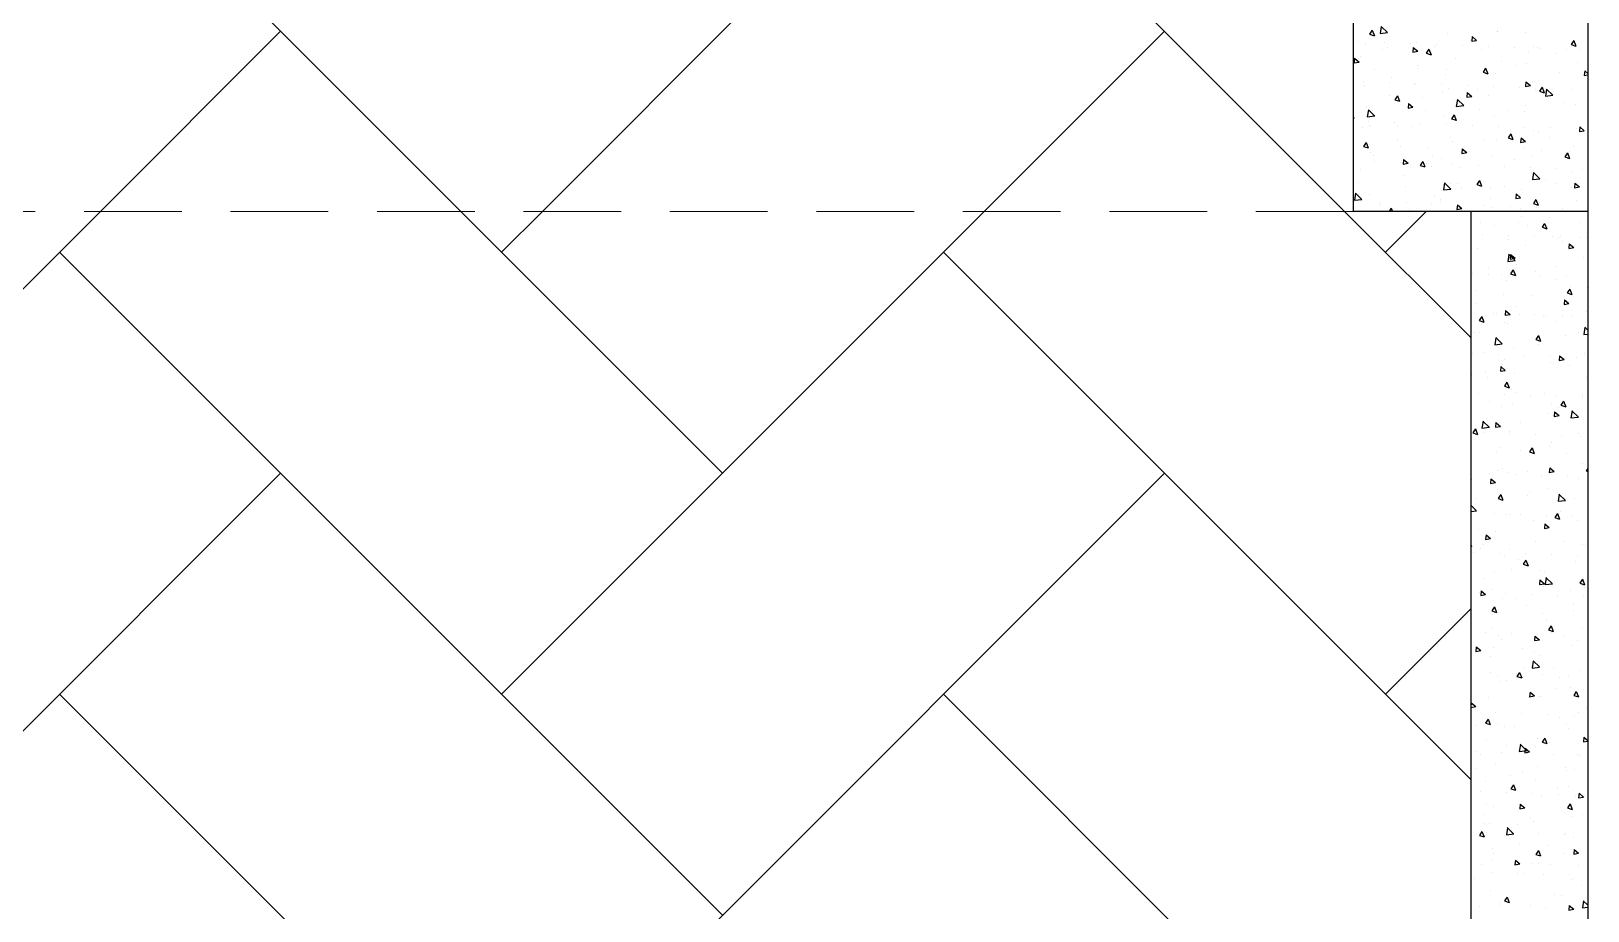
# Model space of a CAD drawing. Header units: millimetres. Extents: x 331487 to 517269, y 198509 to 399936.
# Drawn here: x 412902 to 414895, y 375534 to 376660 of the extents above; entities that cross this region are included whole.
import ezdxf

# ---------------------------------------------------------------- set-up
doc = ezdxf.new("R2010")
doc.units = ezdxf.units.MM
doc.header["$MEASUREMENT"] = 0
doc.linetypes.add('DASHED2', pattern=[0.375, 0.25, -0.125])
doc.layers.add('BEAM', color=1, linetype='Continuous', lineweight=5)
doc.layers.add('COLUMN', color=6, linetype='Continuous')

msp = doc.modelspace()

# ---------------------------------------------------------------- linework, layer by layer
at = {"layer": 'BEAM', "color": 253, "linetype": 'Continuous', "ltscale": 750}
for p, q in [((413452.3, 376429.3), (413152.3, 376729.3)), ((413556.7, 376429.3), (413856.7, 376729.3)), ((414583.7, 376429.3), (414283.7, 376729.3)), ((412991, 376429.3), (413221.7, 376659.9)), ((414122.4, 376429.3), (414353, 376659.9)), ((412373.1, 375811.4), (412991, 376429.3)), ((413787.3, 376094.2), (413452.3, 376429.3)), ((413504.5, 376377.1), (413556.7, 376429.3)), ((413504.5, 375811.4), (414122.4, 376429.3)), ((414745.1, 376267.8), (414583.7, 376429.3)), ((414635.9, 376377.1), (414688, 376429.3)), ((413787.3, 375528.6), (412938.8, 376377.1)), ((414745.1, 375702.1), (414070.2, 376377.1)), ((412373.1, 375245.7), (413221.7, 376094.2)), ((413504.5, 375245.7), (414353, 376094.2)), ((414635.9, 375811.4), (414745.1, 375920.7)), ((413787.3, 374962.9), (412938.8, 375811.4)), ((414745.1, 375136.4), (414070.2, 375811.4))]:
    msp.add_line(p, q, dxfattribs=at)
at = {"layer": 'BEAM', "linetype": 'DASHED2', "ltscale": 500}
msp.add_line((414595.1, 376429.3), (411345.1, 376429.3), dxfattribs=at)
at = {"layer": 'COLUMN'}
for p, q in [((414595.1, 376429.3), (414595.1, 376729.3)), ((414895.1, 376729.3), (414895.1, 376429.3)), ((414895.1, 376429.3), (414595.1, 376429.3)), ((414745.1, 376429.3), (414745.1, 374069.3)), ((414895.1, 376429.3), (414895.1, 374069.3))]:
    msp.add_line(p, q, dxfattribs=at)
at = {"layer": 'COLUMN', "color": 2, "linetype": 'Continuous'}
for p, q in [((414619.2, 376661.1), (414615.8, 376656.1)), ((414615.8, 376656.1), (414621.9, 376654.1)), ((414619.2, 376661.1), (414621.9, 376654.1)), ((414630.7, 376665.9), (414629.3, 376657)), ((414629.3, 376657), (414638.8, 376658.1)), ((414630.7, 376665.9), (414638.8, 376658.1)), ((414715, 376657.5), (414715, 376657.5)), ((414747, 376653), (414746.4, 376647)), ((414747, 376653), (414752.7, 376648.1)), ((414779.5, 376659.5), (414779.5, 376659.5)), ((414779.5, 376659.1), (414779.5, 376659.1)), ((414815.7, 376658.2), (414815.7, 376658.2)), ((414601.1, 376646.3), (414601.1, 376646.3)), ((414610.8, 376643.4), (414610.8, 376643.4)), ((414631.7, 376636.4), (414631.7, 376636.4)), ((414634.4, 376645.1), (414634.4, 376645.1)), ((414638.3, 376638.6), (414638.3, 376638.6)), ((414667.7, 376643.9), (414667.7, 376643.9)), ((414671.7, 376639.1), (414671.2, 376633.1)), ((414671.2, 376633.1), (414677.5, 376634.3)), ((414671.7, 376639.1), (414677.5, 376634.3)), ((414674.5, 376637.4), (414674.5, 376637.4)), ((414675.3, 376645), (414675.3, 376645)), ((414691.7, 376636.8), (414688.3, 376631.8)), ((414688.3, 376631.8), (414694.4, 376629.8)), ((414691.7, 376636.8), (414694.4, 376629.8)), ((414698.7, 376640.3), (414698.7, 376640.3)), ((414700.9, 376642.7), (414700.9, 376642.7)), ((414734.2, 376641.5), (414734.2, 376641.5)), ((414745.1, 376647.9), (414745.1, 376647.9)), ((414746.4, 376647), (414752.7, 376648.1)), ((414758.4, 376636.1), (414758.4, 376636.1)), ((414767.5, 376640.2), (414767.5, 376640.2)), ((414800.8, 376639), (414800.8, 376639)), ((414819, 376633.2), (414819, 376633.2)), ((414825.3, 376640), (414825.3, 376640)), ((414830.4, 376639.2), (414830.4, 376639.2)), ((414834.1, 376637.8), (414834.1, 376637.8)), ((414855.1, 376631.9), (414855.1, 376631.9)), ((414867.4, 376636.6), (414867.4, 376636.6)), ((414877, 376647.8), (414873.6, 376642.8)), ((414873.6, 376642.8), (414879.7, 376640.8)), ((414877, 376647.8), (414879.7, 376640.8)), ((414885, 376635.9), (414885, 376635.9)), ((414596.5, 376625.2), (414596, 376619.2)), ((414596, 376619.2), (414602.3, 376620.4)), ((414596.5, 376625.2), (414602.3, 376620.4)), ((414603.9, 376627.1), (414603.9, 376627.1)), ((414622, 376611.1), (414622, 376611.1)), ((414676.8, 376616.3), (414676.8, 376616.3)), ((414677.8, 376612.3), (414677.8, 376612.3)), ((414713.9, 376611.1), (414713.9, 376611.1)), ((414726.2, 376625.2), (414726.2, 376625.2)), ((414764.2, 376612.4), (414760.9, 376607.5)), ((414764.2, 376612.4), (414766.9, 376605.4)), ((414784.5, 376621.6), (414784.5, 376621.6)), ((414803.4, 376616), (414803.4, 376616)), ((414816.9, 376618.1), (414816.9, 376618.1)), ((414881.5, 376619.7), (414881.5, 376619.7)), ((414608.1, 376595), (414608.1, 376595)), ((414641.4, 376593.8), (414641.4, 376593.8)), ((414643.3, 376600.8), (414643.3, 376600.8)), ((414673.1, 376591.7), (414673.1, 376591.7)), ((414674.7, 376592.5), (414674.7, 376592.5)), ((414708, 376591.3), (414708, 376591.3)), ((414712.7, 376604.1), (414712.7, 376604.1)), ((414760.9, 376607.5), (414766.9, 376605.4)), ((414777.3, 376605.7), (414777.3, 376605.7)), ((414815.9, 376595.1), (414815.4, 376589.1)), ((414815.4, 376589.1), (414821.6, 376590.3)), ((414815.9, 376595.1), (414821.6, 376590.3)), ((414823.9, 376595.3), (414823.9, 376595.3)), ((414858.4, 376606.9), (414858.4, 376606.9)), ((414891.1, 376609), (414890.6, 376603)), ((414890.6, 376603), (414895.1, 376603.8)), ((414891.1, 376609), (414895.1, 376605.6)), ((414894.5, 376605.6), (414894.5, 376605.6)), ((414608.6, 376590.1), (414608.6, 376590.1)), ((414641.8, 376578.1), (414641.8, 376578.1)), ((414651.4, 376577.1), (414648.1, 376572.1)), ((414648.1, 376572.1), (414654.1, 376570.1)), ((414651.4, 376577.1), (414654.1, 376570.1)), ((414682.8, 376574.5), (414682.8, 376574.5)), ((414708.7, 376582), (414708.7, 376582)), ((414717.2, 376586), (414717.2, 376586)), ((414723.9, 376571.8), (414723.9, 376571.8)), ((414728.1, 376572.4), (414726.7, 376563.5)), ((414728.1, 376572.4), (414736.3, 376564.6)), ((414740.1, 376575.3), (414746.4, 376576.4)), ((414740.7, 376581.2), (414740.2, 376575.3)), ((414740.7, 376581.2), (414746.4, 376576.4)), ((414741.3, 376590.1), (414741.3, 376590.1)), ((414753.4, 376584.7), (414753.4, 376584.7)), ((414768.4, 376577.8), (414768.4, 376577.8)), ((414774.6, 376588.9), (414774.6, 376588.9)), ((414807.9, 376587.7), (414807.9, 376587.7)), ((414828.1, 376585.8), (414828.1, 376585.8)), ((414836.7, 376588.1), (414833.4, 376583.1)), ((414833.4, 376583.1), (414839.4, 376581.1)), ((414835.3, 376581.7), (414835.3, 376581.7)), ((414836.7, 376588.1), (414839.4, 376581.1)), ((414842.1, 376585.7), (414840.7, 376576.8)), ((414840.7, 376576.8), (414850.2, 376577.9)), ((414841.1, 376586.5), (414841.1, 376586.5)), ((414842.1, 376585.6), (414850.2, 376577.9)), ((414874.4, 376585.3), (414874.4, 376585.3)), ((414895, 376577.5), (414895, 376577.5)), ((414612.2, 376563.9), (414612.2, 376563.9)), ((414614.2, 376559.1), (414612.8, 376550.3)), ((414612.8, 376550.3), (414622.3, 376551.4)), ((414614.2, 376559.1), (414622.3, 376551.3)), ((414619.7, 376557.8), (414619.7, 376557.8)), ((414665.5, 376567.4), (414664.9, 376561.4)), ((414664.9, 376561.4), (414671.2, 376562.5)), ((414665.5, 376567.4), (414671.2, 376562.5)), ((414686.8, 376558), (414686.8, 376558)), ((414710.5, 376550.7), (414710.5, 376550.7)), ((414724, 376552.8), (414720.6, 376547.8)), ((414724, 376552.8), (414726.6, 376545.7)), ((414726.7, 376563.5), (414736.2, 376564.6)), ((414756.7, 376559.7), (414756.7, 376559.7)), ((414775, 376552.3), (414775, 376552.3)), ((414792.8, 376558.4), (414792.8, 376558.4)), ((414813.4, 376557.7), (414813.4, 376557.7)), ((414814.7, 376564.7), (414814.7, 376564.7)), ((414863.4, 376569), (414863.4, 376569)), ((414879.2, 376566.3), (414879.2, 376566.3)), ((414595.1, 376549.4), (414596, 376548.7)), ((414595.1, 376548.5), (414596, 376548.7)), ((414606.3, 376536.7), (414606.3, 376536.7)), ((414614.5, 376544.5), (414614.5, 376544.5)), ((414615.5, 376538.9), (414615.5, 376538.9)), ((414647.8, 376543.3), (414647.8, 376543.3)), ((414651.7, 376537.6), (414651.7, 376537.6)), ((414670.8, 376538.3), (414670.8, 376538.3)), ((414681.1, 376542), (414681.1, 376542)), ((414714.4, 376540.8), (414714.4, 376540.8)), ((414720.6, 376547.8), (414726.6, 376545.8)), ((414722.2, 376548.1), (414722.2, 376548.1)), ((414747.7, 376539.6), (414747.7, 376539.6)), ((414781, 376538.4), (414781, 376538.4)), ((414796.1, 376533.4), (414796.1, 376533.4)), ((414814.3, 376537.2), (414814.3, 376537.2)), ((414825.9, 376532.4), (414825.9, 376532.4)), ((414832.3, 376532.1), (414832.3, 376532.1)), ((414847.5, 376536), (414847.5, 376536)), ((414880.8, 376534.7), (414880.8, 376534.7)), ((414884.8, 376537.3), (414884.3, 376531.3)), ((414884.3, 376531.3), (414890.6, 376532.4)), ((414884.8, 376537.3), (414890.6, 376532.4)), ((414611.2, 376517.4), (414607.8, 376512.4)), ((414607.8, 376512.4), (414613.9, 376510.4)), ((414611.2, 376517.4), (414613.9, 376510.4)), ((414651.8, 376519.8), (414651.8, 376519.8)), ((414654.9, 376512.6), (414654.9, 376512.6)), ((414691.1, 376511.3), (414691.1, 376511.3)), ((414718.7, 376523.6), (414718.7, 376523.6)), ((414721.7, 376518.4), (414721.7, 376518.4)), ((414761.7, 376521.8), (414761.7, 376521.8)), ((414778.4, 376519.5), (414778.4, 376519.5)), ((414796.5, 376528.4), (414793.1, 376523.4)), ((414793.1, 376523.4), (414799.2, 376521.4)), ((414796.5, 376528.4), (414799.2, 376521.4)), ((414809.6, 376523.4), (414809.1, 376517.4)), ((414809.1, 376517.4), (414815.4, 376518.6)), ((414809.6, 376523.4), (414815.4, 376518.6)), ((414812.4, 376511.3), (414812.4, 376511.3)), ((414845.4, 376523.3), (414845.4, 376523.3)), ((414877, 376512.9), (414877, 376512.9)), ((414617.5, 376504.4), (414617.5, 376504.4)), ((414620.5, 376501), (414620.5, 376501)), ((414622, 376492.5), (414622, 376492.5)), ((414655.3, 376491.3), (414655.3, 376491.3)), ((414659.2, 376495.6), (414658.7, 376489.7)), ((414658.7, 376489.7), (414664.9, 376490.8)), ((414659.2, 376495.6), (414664.9, 376490.8)), ((414683.7, 376493.1), (414680.3, 376488.1)), ((414683.7, 376493.1), (414686.4, 376486.1)), ((414696.8, 376499.7), (414696.8, 376499.7)), ((414708.2, 376497.3), (414708.2, 376497.3)), ((414734.4, 376509.5), (414733.9, 376503.5)), ((414733.9, 376503.5), (414740.1, 376504.7)), ((414734.4, 376509.5), (414740.1, 376504.7)), ((414772.8, 376498.9), (414772.8, 376498.9)), ((414801.1, 376495.5), (414801.1, 376495.5)), ((414823.4, 376499.4), (414823.4, 376499.4)), ((414835.6, 376507.1), (414835.6, 376507.1)), ((414869, 376504.1), (414865.6, 376499.1)), ((414865.6, 376499.1), (414871.7, 376497.1)), ((414869, 376504.1), (414871.7, 376497.1)), ((414871.7, 376505.8), (414871.7, 376505.8)), ((414604, 376483.3), (414604, 376483.3)), ((414659.9, 376474.7), (414659.9, 376474.7)), ((414668.6, 376484.9), (414668.6, 376484.9)), ((414680.3, 376488.1), (414686.4, 376486.1)), ((414688.6, 376490.1), (414688.6, 376490.1)), ((414694.4, 376486.3), (414694.4, 376486.3)), ((414721.9, 376488.9), (414721.9, 376488.9)), ((414730.5, 376485), (414730.5, 376485)), ((414755.2, 376487.7), (414755.2, 376487.7)), ((414788.5, 376486.4), (414788.5, 376486.4)), ((414821.8, 376485.2), (414821.8, 376485.2)), ((414823.6, 376479), (414823.6, 376479)), ((414825.5, 376478.9), (414824.2, 376470)), ((414824.2, 376470), (414833.7, 376471.1)), ((414825.6, 376478.9), (414833.7, 376471.1)), ((414855, 376484), (414855, 376484)), ((414875, 376480.8), (414875, 376480.8)), ((414888.3, 376482.8), (414888.3, 376482.8)), ((414597.6, 376452.4), (414596.2, 376443.5)), ((414597.6, 376452.4), (414605.7, 376444.6)), ((414602.1, 376465.6), (414602.1, 376465.6)), ((414615.2, 376451), (414615.2, 376451)), ((414661.8, 376461.5), (414661.8, 376461.5)), ((414711.6, 376465.7), (414710.2, 376456.8)), ((414710.2, 376456.8), (414719.7, 376457.9)), ((414711.6, 376465.7), (414719.7, 376457.9)), ((414719.4, 376465), (414719.4, 376465)), ((414728.7, 376465.3), (414728.7, 376465.3)), ((414733.8, 376460), (414733.8, 376460)), ((414752.8, 376463.8), (414758.9, 376461.7)), ((414756.2, 376468.7), (414752.9, 376463.8)), ((414756.2, 376468.7), (414758.9, 376461.7)), ((414770, 376458.7), (414770, 376458.7)), ((414788.4, 376461.2), (414788.4, 376461.2)), ((414803.3, 376451.7), (414802.8, 376445.7)), ((414803.3, 376451.7), (414809.1, 376446.8)), ((414810.2, 376457.9), (414810.2, 376457.9)), ((414840.5, 376469.2), (414840.5, 376469.2)), ((414855.4, 376465), (414855.4, 376465)), ((414874.7, 376459.5), (414874.7, 376459.5)), ((414878.6, 376465.5), (414878, 376459.6)), ((414878, 376459.6), (414884.3, 376460.7)), ((414878.6, 376465.5), (414884.3, 376460.7)), ((414595.8, 376442.4), (414595.8, 376442.4)), ((414596.2, 376443.5), (414605.7, 376444.6)), ((414628.8, 376437.8), (414628.8, 376437.8)), ((414629.1, 376441.2), (414629.1, 376441.2)), ((414643.4, 376433.4), (414640.7, 376429.3)), ((414643.4, 376433.4), (414645, 376429.3)), ((414662.4, 376440), (414662.4, 376440)), ((414666.3, 376431.5), (414666.3, 376431.5)), ((414695.6, 376438.8), (414695.6, 376438.8)), ((414699.4, 376448.4), (414699.4, 376448.4)), ((414706, 376443.9), (414706, 376443.9)), ((414706.8, 376441.4), (414706.8, 376441.4)), ((414728.1, 376437.8), (414727.6, 376431.8)), ((414727.6, 376431.8), (414733.9, 376433)), ((414728.1, 376437.8), (414733.9, 376433)), ((414728.9, 376437.5), (414728.9, 376437.5)), ((414762.2, 376436.3), (414762.2, 376436.3)), ((414770.5, 376445.5), (414770.5, 376445.5)), ((414773.3, 376433.6), (414773.3, 376433.6)), ((414795.5, 376435.1), (414795.5, 376435.1)), ((414802.8, 376445.7), (414809.1, 376446.8)), ((414809.4, 376432.4), (414809.4, 376432.4)), ((414828.7, 376444.4), (414825.4, 376439.4)), ((414825.4, 376439.4), (414831.4, 376437.4)), ((414828.7, 376444.4), (414831.4, 376437.4)), ((414828.8, 376433.9), (414828.8, 376433.9)), ((414833.4, 376441.1), (414833.4, 376441.1)), ((414862.1, 376432.7), (414862.1, 376432.7)), ((414880, 376442.9), (414880, 376442.9)), ((414601.8, 376429.9), (414601.8, 376429.9)), ((414758.2, 376415.3), (414758.2, 376415.3)), ((414775.8, 376411.3), (414775.8, 376411.3)), ((414806.5, 376414.8), (414806.5, 376414.8)), ((414810.3, 376422.9), (414810.3, 376422.9)), ((414817.9, 376411.2), (414817.9, 376411.2)), ((414839.8, 376413.9), (414836.5, 376409)), ((414839.8, 376413.9), (414842.5, 376406.9)), ((414846.4, 376421.6), (414846.4, 376421.6)), ((414884.8, 376415), (414884.8, 376415)), ((414760.3, 376400.3), (414760.3, 376400.3)), ((414793.1, 376393.7), (414793.1, 376393.7)), ((414793.6, 376399), (414793.6, 376399)), ((414826.9, 376397.8), (414826.9, 376397.8)), ((414836.5, 376409), (414842.5, 376406.9)), ((414849.7, 376396.5), (414849.7, 376396.5)), ((414857.6, 376395.3), (414857.6, 376395.3)), ((414860.2, 376396.6), (414860.2, 376396.6)), ((414862.9, 376391), (414862.9, 376391)), ((414885.8, 376395.3), (414885.8, 376395.3)), ((414893.5, 376395.4), (414893.5, 376395.4)), ((414753.4, 376381.3), (414753.4, 376381.3)), ((414794, 376374.1), (414792.7, 376365.2)), ((414793.7, 376374.4), (414801.9, 376366.6)), ((414796.2, 376374.1), (414795.6, 376368.1)), ((414796.2, 376374.1), (414801.9, 376369.2)), ((414815.2, 376385), (414815.2, 376385)), ((414871.4, 376387.9), (414870.8, 376382)), ((414870.9, 376381.9), (414877.1, 376383.1)), ((414871.4, 376387.9), (414877.1, 376383.1)), ((414768.2, 376357), (414768.2, 376357)), ((414792.7, 376365.2), (414802.1, 376366.3)), ((414795.6, 376368.1), (414801.9, 376369.2)), ((414799.6, 376354.3), (414796.2, 376349.3)), ((414799.6, 376354.3), (414802.3, 376347.2)), ((414804.3, 376361.4), (414804.3, 376361.4)), ((414827.9, 376352.8), (414827.9, 376352.8)), ((414854.7, 376358.7), (414854.7, 376358.7)), ((414889.1, 376370.2), (414889.1, 376370.2)), ((414894.8, 376356.7), (414894.8, 376356.7)), ((414895, 376354.3), (414895, 376354.3)), ((414746.3, 376333), (414746.3, 376333)), ((414748, 376349.4), (414748, 376349.4)), ((414767.3, 376348.9), (414767.3, 376348.9)), ((414784.1, 376348.1), (414784.1, 376348.1)), ((414790.8, 376340.3), (414790.8, 376340.3)), ((414796.2, 376349.3), (414802.3, 376347.2)), ((414800.6, 376347.7), (414800.6, 376347.7)), ((414833.9, 376346.5), (414833.9, 376346.5)), ((414855.4, 376341.9), (414855.4, 376341.9)), ((414867.2, 376345.3), (414867.2, 376345.3)), ((414872.9, 376332.7), (414872.9, 376332.7)), ((414894.1, 376332.4), (414894.1, 376332.4)), ((414751.2, 376327.9), (414751.2, 376327.9)), ((414753, 376311.5), (414753, 376311.5)), ((414787.4, 376323.1), (414787.4, 376323.1)), ((414823.6, 376321.8), (414823.6, 376321.8)), ((414865.1, 376316.2), (414864.6, 376310.2)), ((414864.6, 376310.2), (414870.8, 376311.4)), ((414865.1, 376316.2), (414870.8, 376311.4)), ((414872.1, 376329.9), (414868.7, 376324.9)), ((414868.7, 376324.9), (414874.8, 376322.9)), ((414872.1, 376329.9), (414874.8, 376322.9)), ((414759.3, 376294.6), (414756, 376289.6)), ((414759.3, 376294.6), (414762, 376287.6)), ((414773.7, 376298.4), (414773.7, 376298.4)), ((414778.2, 376298.6), (414778.2, 376298.6)), ((414789.9, 376302.3), (414789.4, 376296.3)), ((414789.4, 376296.3), (414795.6, 376297.5)), ((414789.9, 376302.3), (414795.6, 376297.5)), ((414802, 376308), (414802, 376308)), ((414807, 376297.2), (414807, 376297.2)), ((414826.9, 376296.8), (414826.9, 376296.8)), ((414837.9, 376294.5), (414837.9, 376294.5)), ((414840.3, 376296), (414840.3, 376296)), ((414863, 376295.5), (414863, 376295.5)), ((414873.6, 376294.8), (414873.6, 376294.8)), ((414892.8, 376300.9), (414892.8, 376300.9)), ((414748.9, 376274.5), (414748.9, 376274.5)), ((414756, 376289.6), (414762, 376287.6)), ((414756.3, 376274.7), (414756.3, 376274.7)), ((414788.6, 376286.9), (414788.6, 376286.9)), ((414792.4, 376285.2), (414792.4, 376285.2)), ((414853.1, 376288.5), (414853.1, 376288.5)), ((414882.9, 376274.4), (414882.9, 376274.4)), ((414891.4, 376280.6), (414890.1, 376271.7)), ((414890.1, 376271.7), (414895.1, 376272.3)), ((414891.2, 376280.9), (414895.1, 376277.1)), ((414777.5, 376267.4), (414776.1, 376258.5)), ((414776.1, 376258.5), (414785.6, 376259.6)), ((414777.2, 376267.7), (414785.3, 376259.9)), ((414799.8, 376254.6), (414799.8, 376254.6)), ((414831.8, 376270.2), (414828.5, 376265.3)), ((414828.5, 376265.2), (414834.5, 376263.2)), ((414831.8, 376270.2), (414834.5, 376263.2)), ((414831.8, 376258.9), (414831.8, 376258.9)), ((414866.3, 376270.5), (414866.3, 376270.5)), ((414748, 376247.7), (414748, 376247.7)), ((414761.3, 376248.4), (414761.3, 376248.4)), ((414781.2, 376246.5), (414781.2, 376246.5)), ((414786.3, 376233.5), (414786.3, 376233.5)), ((414788.2, 376240.3), (414788.2, 376240.3)), ((414814.5, 376245.3), (414814.5, 376245.3)), ((414847.8, 376244), (414847.8, 376244)), ((414847.9, 376236.2), (414847.9, 376236.2)), ((414850.9, 376235.1), (414850.9, 376235.1)), ((414858.8, 376244.5), (414858.3, 376238.5)), ((414858.3, 376238.5), (414864.6, 376239.7)), ((414858.8, 376244.5), (414864.6, 376239.7)), ((414871.3, 376232.6), (414871.3, 376232.6)), ((414881.1, 376242.8), (414881.1, 376242.8)), ((414890.5, 376247.5), (414890.5, 376247.5)), ((414746.7, 376221.1), (414746.7, 376221.1)), ((414764.6, 376223.3), (414764.6, 376223.3)), ((414766.3, 376216.4), (414766.3, 376216.4)), ((414783.6, 376230.6), (414783.1, 376224.6)), ((414783.1, 376224.6), (414789.3, 376225.8)), ((414783.6, 376230.6), (414789.3, 376225.8)), ((414800.7, 376222.1), (414800.7, 376222.1)), ((414892.9, 376216.1), (414892.9, 376216.1)), ((414755, 376196.3), (414755, 376196.3)), ((414791.6, 376210.5), (414788.2, 376205.6)), ((414788.2, 376205.6), (414794.3, 376203.5)), ((414788.3, 376195.1), (414788.3, 376195.1)), ((414791.6, 376210.5), (414794.3, 376203.5)), ((414797.5, 376201.2), (414797.5, 376201.2)), ((414804, 376197), (414804, 376197)), ((414821.6, 376193.9), (414821.6, 376193.9)), ((414840.2, 376195.8), (414840.2, 376195.8)), ((414854.9, 376192.7), (414854.9, 376192.7)), ((414888.3, 376194.2), (414888.3, 376194.2)), ((414769.6, 376185.5), (414769.6, 376185.5)), ((414784.1, 376180.1), (414784.1, 376180.1)), ((414798.2, 376182), (414798.2, 376182)), ((414848.6, 376181.8), (414848.6, 376181.8)), ((414852.5, 376172.7), (414852, 376166.8)), ((414852.5, 376172.7), (414858.3, 376167.9)), ((414857.9, 376177.9), (414857.9, 376177.9)), ((414864.1, 376186.2), (414860.7, 376181.2)), ((414860.7, 376181.2), (414866.8, 376179.2)), ((414864.1, 376186.2), (414866.8, 376179.2)), ((414874.9, 376173.9), (414873.5, 376165)), ((414874.6, 376174.2), (414882.7, 376166.4)), ((414888.2, 376191.5), (414888.2, 376191.5)), ((414759.5, 376151.8), (414769, 376152.9)), ((414760.9, 376160.7), (414759.6, 376151.8)), ((414760.6, 376160.9), (414768.8, 376153.1)), ((414776.3, 376158), (414776.3, 376158)), ((414777.3, 376158.9), (414776.8, 376152.9)), ((414776.8, 376152.9), (414783.1, 376154)), ((414777.3, 376158.9), (414783.1, 376154.1)), ((414809, 376159.2), (414809, 376159.2)), ((414843.4, 376170.7), (414843.4, 376170.7)), ((414852, 376166.8), (414858.3, 376167.9)), ((414873.5, 376165), (414883, 376166.1)), ((414879.6, 376169.5), (414879.6, 376169.5)), ((414747.9, 376145.9), (414754, 376143.8)), ((414751.3, 376150.8), (414747.9, 376145.9)), ((414751.3, 376150.8), (414754, 376143.8)), ((414761.4, 376145.8), (414761.4, 376145.8)), ((414794.7, 376144.6), (414794.7, 376144.6)), ((414795.2, 376147.8), (414795.2, 376147.8)), ((414828, 376143.4), (414828, 376143.4)), ((414848.4, 376132.9), (414848.4, 376132.9)), ((414861.3, 376142.2), (414861.3, 376142.2)), ((414882.9, 376144.4), (414882.9, 376144.4)), ((414886, 376140.8), (414886, 376140.8)), ((414894.6, 376141), (414894.6, 376141)), ((414777.9, 376122.3), (414777.9, 376122.3)), ((414781.8, 376126.8), (414781.8, 376126.8)), ((414808.3, 376123.7), (414808.3, 376123.7)), ((414823.8, 376126.5), (414820.5, 376121.5)), ((414820.5, 376121.5), (414826.5, 376119.5)), ((414823.8, 376126.5), (414826.5, 376119.5)), ((414846.3, 376128.4), (414846.3, 376128.4)), ((414867.9, 376119.6), (414867.9, 376119.6)), ((414768.9, 376093.9), (414768.9, 376093.9)), ((414781.2, 376097.3), (414781.2, 376097.3)), ((414786.3, 376099.7), (414786.3, 376099.7)), ((414793, 376094.5), (414793, 376094.5)), ((414802.2, 376092.7), (414802.2, 376092.7)), ((414817.3, 376096), (414817.3, 376096)), ((414846.3, 376101), (414845.7, 376095)), ((414845.8, 376095), (414852, 376096.2)), ((414846.3, 376101), (414852, 376096.2)), ((414887.9, 376106.5), (414887.9, 376106.5)), ((414895.1, 376100.4), (414893, 376097.2)), ((414893, 376097.2), (414895.1, 376096.5)), ((414746.7, 376085.7), (414746.7, 376085.7)), ((414771.1, 376087.1), (414770.5, 376081.2)), ((414770.5, 376081.2), (414776.8, 376082.3)), ((414771.1, 376087.1), (414776.8, 376082.3)), ((414779.6, 376073.4), (414779.6, 376073.4)), ((414835.5, 376091.5), (414835.5, 376091.5)), ((414844.1, 376075), (414844.1, 376075)), ((414868.8, 376090.2), (414868.8, 376090.2)), ((414883.7, 376087.4), (414883.7, 376087.4)), ((414745.1, 376053.2), (414752.2, 376046.4)), ((414751.3, 376061.5), (414751.3, 376061.5)), ((414783.6, 376066.8), (414780.2, 376061.9)), ((414780.2, 376061.8), (414786.2, 376059.8)), ((414783.6, 376066.8), (414786.2, 376059.8)), ((414786.1, 376059.4), (414786.1, 376059.4)), ((414818.3, 376065.4), (414818.3, 376065.4)), ((414820.6, 376071), (414820.6, 376071)), ((414856.7, 376069.7), (414856.7, 376069.7)), ((414858.3, 376067.2), (414857, 376058.3)), ((414857, 376058.3), (414866.5, 376059.4)), ((414858.1, 376067.5), (414866.2, 376059.7)), ((414877.9, 376061.2), (414877.9, 376061.2)), ((414894.9, 376055.1), (414894.9, 376055.1)), ((414745.1, 376045.3), (414752.5, 376046.1)), ((414775.9, 376042.5), (414775.9, 376042.5)), ((414790.7, 376041.1), (414790.7, 376041.1)), ((414796.3, 376041.4), (414796.3, 376041.4)), ((414809.2, 376041.3), (414809.2, 376041.3)), ((414825.6, 376033.1), (414825.6, 376033.1)), ((414842.5, 376040.1), (414842.5, 376040.1)), ((414856.1, 376042.5), (414852.7, 376037.5)), ((414852.7, 376037.5), (414858.8, 376035.5)), ((414856.1, 376042.5), (414858.8, 376035.5)), ((414860, 376044.7), (414860, 376044.7)), ((414875.8, 376038.9), (414875.8, 376038.9)), ((414881.5, 376034), (414881.5, 376034)), ((414755, 376022.6), (414755, 376022.6)), ((414764.8, 376015.4), (414764.3, 376009.4)), ((414764.8, 376015.4), (414770.5, 376010.6)), ((414777.3, 376020), (414777.3, 376020)), ((414840, 376029.3), (414839.5, 376023.3)), ((414839.5, 376023.3), (414845.7, 376024.5)), ((414840, 376029.3), (414845.7, 376024.5)), ((414841.8, 376021.6), (414841.8, 376021.6)), ((414745.1, 376002.4), (414746, 376000.1)), ((414745.1, 376000.4), (414746, 376000.1)), ((414749, 375993.3), (414749, 375993.3)), ((414758.3, 375997.5), (414758.3, 375997.5)), ((414761.3, 376003.2), (414761.3, 376003.2)), ((414764.3, 376009.4), (414770.5, 376010.6)), ((414794.5, 375996.3), (414794.5, 375996.3)), ((414828.3, 376007.1), (414828.3, 376007.1)), ((414865, 376006.8), (414865, 376006.8)), ((414887.9, 376002.9), (414887.9, 376002.9)), ((414892.7, 376001.7), (414892.7, 376001.7)), ((414782.3, 375992), (414782.3, 375992)), ((414788.5, 375987.7), (414788.5, 375987.7)), ((414806.3, 375983.1), (414806.3, 375983.1)), ((414815.8, 375982.8), (414812.5, 375977.8)), ((414812.5, 375977.8), (414818.5, 375975.8)), ((414815.6, 375990.8), (414815.6, 375990.8)), ((414815.8, 375982.8), (414818.5, 375975.8)), ((414848.9, 375989.6), (414848.9, 375989.6)), ((414879.2, 375980.6), (414879.2, 375980.6)), ((414882.2, 375988.4), (414882.2, 375988.4)), ((414763.3, 375959.7), (414763.3, 375959.7)), ((414775, 375966.6), (414775, 375966.6)), ((414797.8, 375971.2), (414797.8, 375971.2)), ((414833.7, 375957.6), (414833.2, 375951.6)), ((414833.2, 375951.6), (414839.5, 375952.7)), ((414833.7, 375957.6), (414839.5, 375952.8)), ((414833.9, 375969.9), (414833.9, 375969.9)), ((414839.6, 375968.2), (414839.6, 375968.2)), ((414841.8, 375960.5), (414840.4, 375951.6)), ((414840.4, 375951.6), (414849.9, 375952.7)), ((414841.5, 375960.7), (414849.6, 375953)), ((414888.3, 375958.5), (414885, 375953.5)), ((414885, 375953.5), (414891, 375951.5)), ((414888.3, 375958.5), (414891, 375951.5)), ((414756.5, 375941.3), (414756.5, 375941.3)), ((414758.5, 375943.7), (414758, 375937.7)), ((414758, 375937.7), (414764.2, 375938.9)), ((414758.5, 375943.7), (414764.2, 375938.9)), ((414771.3, 375944.9), (414771.3, 375944.9)), ((414786.2, 375934.3), (414786.2, 375934.3)), ((414789.8, 375940.1), (414789.8, 375940.1)), ((414802.7, 375933.3), (414802.7, 375933.3)), ((414823.1, 375938.9), (414823.1, 375938.9)), ((414837.2, 375944.9), (414837.2, 375944.9)), ((414838.3, 375948.7), (414838.3, 375948.7)), ((414856.4, 375937.7), (414856.4, 375937.7)), ((414873.3, 375943.6), (414873.3, 375943.6)), ((414889.7, 375936.4), (414889.7, 375936.4)), ((414890.4, 375948.3), (414890.4, 375948.3)), ((414775.6, 375923.1), (414772.2, 375918.1)), ((414772.2, 375918.1), (414778.2, 375916.1)), ((414772.8, 375913.2), (414772.8, 375913.2)), ((414775.6, 375923.1), (414778.2, 375916.1)), ((414816.3, 375924.8), (414816.3, 375924.8)), ((414837.3, 375914.8), (414837.3, 375914.8)), ((414876.6, 375918.6), (414876.6, 375918.6)), ((414877, 375927.2), (414877, 375927.2)), ((414771.6, 375896.5), (414771.6, 375896.5)), ((414842.2, 375907), (414842.2, 375907)), ((414848.1, 375898.8), (414844.7, 375893.8)), ((414844.7, 375893.8), (414850.8, 375891.8)), ((414848.1, 375898.8), (414850.8, 375891.8)), ((414888.1, 375894.9), (414888.1, 375894.9)), ((414763.6, 375890), (414763.6, 375890)), ((414781.3, 375886.6), (414781.3, 375886.6)), ((414784, 375880.9), (414784, 375880.9)), ((414796.9, 375888.8), (414796.9, 375888.8)), ((414827.4, 375885.8), (414826.9, 375879.9)), ((414826.9, 375879.9), (414833.2, 375881)), ((414827.4, 375885.8), (414833.2, 375881)), ((414830.2, 375887.5), (414830.2, 375887.5)), ((414848.3, 375890.4), (414848.3, 375890.4)), ((414863.5, 375886.3), (414863.5, 375886.3)), ((414874.7, 375873.9), (414874.7, 375873.9)), ((414881.6, 375880.7), (414881.6, 375880.7)), ((414752.2, 375872), (414751.7, 375866)), ((414751.7, 375866), (414758, 375867.1)), ((414752.2, 375872), (414758, 375867.2)), ((414770.5, 375859.8), (414770.5, 375859.8)), ((414774.9, 375871.5), (414774.9, 375871.5)), ((414811.1, 375870.2), (414811.1, 375870.2)), ((414825.2, 375853.7), (414823.9, 375844.9)), ((414824.9, 375854), (414833.1, 375846.2)), ((414826.3, 375866.5), (414826.3, 375866.5)), ((414835.1, 375861.5), (414835.1, 375861.5)), ((414770, 375839.5), (414770, 375839.5)), ((414779.9, 375833.6), (414779.9, 375833.6)), ((414803.3, 375838.2), (414803.3, 375838.2)), ((414807.8, 375839.1), (414804.4, 375834.1)), ((414804.4, 375834.1), (414810.5, 375832.1)), ((414807.8, 375839.1), (414810.5, 375832.1)), ((414814.4, 375845.2), (414814.4, 375845.2)), ((414823.9, 375844.8), (414833.4, 375846)), ((414836.6, 375837), (414836.6, 375837)), ((414850.5, 375843.9), (414850.5, 375843.9)), ((414869.9, 375835.8), (414869.9, 375835.8)), ((414885.9, 375841.6), (414885.9, 375841.6)), ((414781.7, 375827.6), (414781.7, 375827.6)), ((414791.3, 375828.3), (414791.3, 375828.3)), ((414821.2, 375814.1), (414820.6, 375808.1)), ((414821.2, 375814.1), (414826.9, 375809.3)), ((414853.8, 375818.8), (414853.8, 375818.8)), ((414858.3, 375832.1), (414858.3, 375832.1)), ((414872.5, 375820.5), (414872.5, 375820.5)), ((414880.3, 375814.8), (414877, 375809.8)), ((414880.3, 375814.8), (414883, 375807.8)), ((414889.9, 375817.6), (414889.9, 375817.6)), ((414745.9, 375800.2), (414745.4, 375794.3)), ((414745.4, 375794.3), (414751.7, 375795.4)), ((414745.9, 375800.2), (414751.7, 375795.4)), ((414748.8, 375796.7), (414748.8, 375796.7)), ((414768.3, 375806.5), (414768.3, 375806.5)), ((414819.3, 375807.3), (414819.3, 375807.3)), ((414820.6, 375808.1), (414826.9, 375809.3)), ((414832.8, 375808.1), (414832.8, 375808.1)), ((414836.4, 375808.1), (414836.4, 375808.1)), ((414877, 375809.8), (414883, 375807.8)), ((414767.5, 375779.4), (414764.2, 375774.4)), ((414764.2, 375774.4), (414770.2, 375772.4)), ((414767.5, 375779.4), (414770.2, 375772.4)), ((414777.5, 375787.5), (414777.5, 375787.5)), ((414779.5, 375774.2), (414779.5, 375774.2)), ((414810.8, 375786.3), (414810.8, 375786.3)), ((414844.1, 375785.1), (414844.1, 375785.1)), ((414858.8, 375781), (414858.8, 375781)), ((414868.3, 375773.8), (414868.3, 375773.8)), ((414877.4, 375783.9), (414877.4, 375783.9)), ((414883.6, 375788.2), (414883.6, 375788.2)), ((414893.2, 375792.5), (414893.2, 375792.5)), ((414752.1, 375771.7), (414752.1, 375771.7)), ((414788.2, 375770.4), (414788.2, 375770.4)), ((414801.4, 375769.9), (414801.4, 375769.9)), ((414830.6, 375754.7), (414830.6, 375754.7)), ((414840.1, 375755.1), (414836.7, 375750.1)), ((414840.1, 375755.1), (414842.7, 375748.1)), ((414870.2, 375767.1), (414870.2, 375767.1)), ((414890.1, 375756.3), (414889.6, 375750.3)), ((414890.1, 375756.3), (414895.1, 375752.1)), ((414751.2, 375737.4), (414751.2, 375737.4)), ((414757.1, 375733.8), (414757.1, 375733.8)), ((414766, 375753.1), (414766, 375753.1)), ((414784.5, 375736.2), (414784.5, 375736.2)), ((414791.5, 375745.4), (414791.5, 375745.4)), ((414808.7, 375747), (414807.3, 375738.1)), ((414807.3, 375738.1), (414816.8, 375739.2)), ((414808.4, 375747.3), (414816.5, 375739.5)), ((414814.9, 375742.4), (414814.4, 375736.4)), ((414814.4, 375736.4), (414820.6, 375737.6)), ((414814.9, 375742.4), (414820.6, 375737.6)), ((414817.8, 375735), (414817.8, 375735)), ((414827.7, 375744.1), (414827.7, 375744.1)), ((414836.7, 375750.1), (414842.7, 375748.1)), ((414846.4, 375749.8), (414846.4, 375749.8)), ((414851.1, 375733.7), (414851.1, 375733.7)), ((414881.4, 375734.8), (414881.4, 375734.8)), ((414889.6, 375750.3), (414895.1, 375751.3)), ((414745.1, 375723.9), (414745.4, 375723.7)), ((414745.1, 375723.6), (414745.4, 375723.7)), ((414751.7, 375715.8), (414751.7, 375715.8)), ((414777.2, 375720.8), (414777.2, 375720.8)), ((414831, 375719.1), (414831, 375719.1)), ((414867.1, 375717.8), (414867.1, 375717.8)), ((414868, 375713.7), (414868, 375713.7)), ((414878.3, 375715.5), (414878.3, 375715.5)), ((414884.4, 375732.5), (414884.4, 375732.5)), ((414763.8, 375699.7), (414763.8, 375699.7)), ((414799.8, 375695.4), (414796.4, 375690.4)), ((414796.5, 375707.5), (414796.5, 375707.5)), ((414799.8, 375695.4), (414802.5, 375688.4)), ((414811.4, 375711.6), (414811.4, 375711.6)), ((414828.3, 375701.3), (414828.3, 375701.3)), ((414757.6, 375686.9), (414757.6, 375686.9)), ((414790.9, 375685.7), (414790.9, 375685.7)), ((414796.4, 375690.4), (414802.5, 375688.4)), ((414824.2, 375684.5), (414824.2, 375684.5)), ((414835.9, 375681.2), (414835.9, 375681.2)), ((414856.4, 375691.5), (414856.4, 375691.5)), ((414857.5, 375683.2), (414857.5, 375683.2)), ((414870.4, 375692.8), (414870.4, 375692.8)), ((414879.1, 375681.4), (414879.1, 375681.4)), ((414883.8, 375684.5), (414883.3, 375678.6)), ((414883.3, 375678.6), (414889.6, 375679.7)), ((414883.8, 375684.5), (414889.6, 375679.7)), ((414890.8, 375682), (414890.8, 375682)), ((414761.7, 375657.4), (414761.7, 375657.4)), ((414765.4, 375670.7), (414765.4, 375670.7)), ((414774.9, 375667.4), (414774.9, 375667.4)), ((414808.6, 375670.7), (414808.1, 375664.7)), ((414808.1, 375664.7), (414814.4, 375665.8)), ((414808.6, 375670.7), (414814.4, 375665.8)), ((414865.7, 375660.3), (414865.7, 375660.3)), ((414872.3, 375671), (414869, 375666.1)), ((414869, 375666.1), (414875, 375664)), ((414872.3, 375671), (414875, 375664)), ((414875.4, 375654.9), (414875.4, 375654.9)), ((414888.3, 375657.1), (414888.3, 375657.1)), ((414759.5, 375635.7), (414756.2, 375630.7)), ((414759.5, 375635.7), (414762.2, 375628.7)), ((414761.5, 375646.3), (414761.5, 375646.3)), ((414765.1, 375634.9), (414765.1, 375634.9)), ((414768.7, 375645.6), (414768.7, 375645.6)), ((414792.1, 375640.3), (414790.8, 375631.4)), ((414791.8, 375640.6), (414800, 375632.8)), ((414798.4, 375633.7), (414798.4, 375633.7)), ((414804.8, 375644.4), (414804.8, 375644.4)), ((414821.4, 375653.3), (414821.4, 375653.3)), ((414826, 375647.9), (414826, 375647.9)), ((414756.2, 375630.7), (414762.2, 375628.7)), ((414772.7, 375614), (414772.7, 375614)), ((414790.8, 375631.4), (414800.2, 375632.5)), ((414808.1, 375619.3), (414808.1, 375619.3)), ((414831.7, 375632.5), (414831.7, 375632.5)), ((414844.3, 375618.1), (414844.3, 375618.1)), ((414865, 375631.3), (414865, 375631.3)), ((414866.4, 375633.2), (414866.4, 375633.2)), ((414876.9, 375628), (414876.9, 375628)), ((414771.7, 375599.1), (414771.7, 375599.1)), ((414773.7, 375607.8), (414773.7, 375607.8)), ((414802.3, 375598.9), (414801.8, 375593)), ((414801.8, 375593), (414808.1, 375594.1)), ((414802.3, 375598.9), (414808.1, 375594.1)), ((414823.8, 375594.5), (414823.8, 375594.5)), ((414832, 375611.4), (414828.7, 375606.4)), ((414828.7, 375606.4), (414834.7, 375604.3)), ((414831.4, 375595), (414831.4, 375595)), ((414832, 375611.4), (414834.7, 375604.4)), ((414863.4, 375607), (414863.4, 375607)), ((414877.6, 375612.8), (414877, 375606.8)), ((414877, 375606.8), (414883.3, 375608)), ((414877.6, 375612.8), (414883.3, 375608)), ((414749.8, 375575.2), (414749.8, 375575.2)), ((414759.3, 375592.9), (414759.3, 375592.9)), ((414772.2, 375583.6), (414772.2, 375583.6)), ((414805.5, 375582.4), (414805.5, 375582.4)), ((414813.1, 375581.5), (414813.1, 375581.5)), ((414838.8, 375581.2), (414838.8, 375581.2)), ((414847.5, 375593), (414847.5, 375593)), ((414872, 375580), (414872, 375580)), ((414874.6, 375574.7), (414874.6, 375574.7)), ((414876.4, 375574.9), (414876.4, 375574.9)), ((414883.7, 375591.8), (414883.7, 375591.8)), ((414770.4, 375560.6), (414770.4, 375560.6)), ((414852.5, 375555.2), (414852.5, 375555.2)), ((414887, 375566.7), (414887, 375566.7)), ((414745.3, 375534.3), (414745.3, 375534.3)), ((414745.8, 375545.9), (414745.8, 375545.9)), ((414757, 375539.6), (414757, 375539.6)), ((414781.7, 375540.8), (414781.7, 375540.8)), ((414782, 375544.6), (414782, 375544.6)), ((414791.8, 375551.7), (414788.4, 375546.7)), ((414788.4, 375546.7), (414794.5, 375544.7)), ((414791.8, 375551.7), (414794.5, 375544.7)), ((414821.5, 375541.2), (414821.5, 375541.2)), ((414841.4, 375536.7), (414841.4, 375536.7)), ((414861.2, 375553.6), (414861.2, 375553.6)), ((414871.3, 375541.1), (414870.8, 375535.1)), ((414870.8, 375535.1), (414877, 375536.3)), ((414871.3, 375541.1), (414877, 375536.3)), ((414889.5, 375546.8), (414888.2, 375537.9)), ((414888.2, 375537.9), (414895.1, 375538.7)), ((414889.3, 375547.1), (414895.1, 375541.5))]:
    msp.add_line(p, q, dxfattribs=at)

doc.saveas('drawing.dxf')
